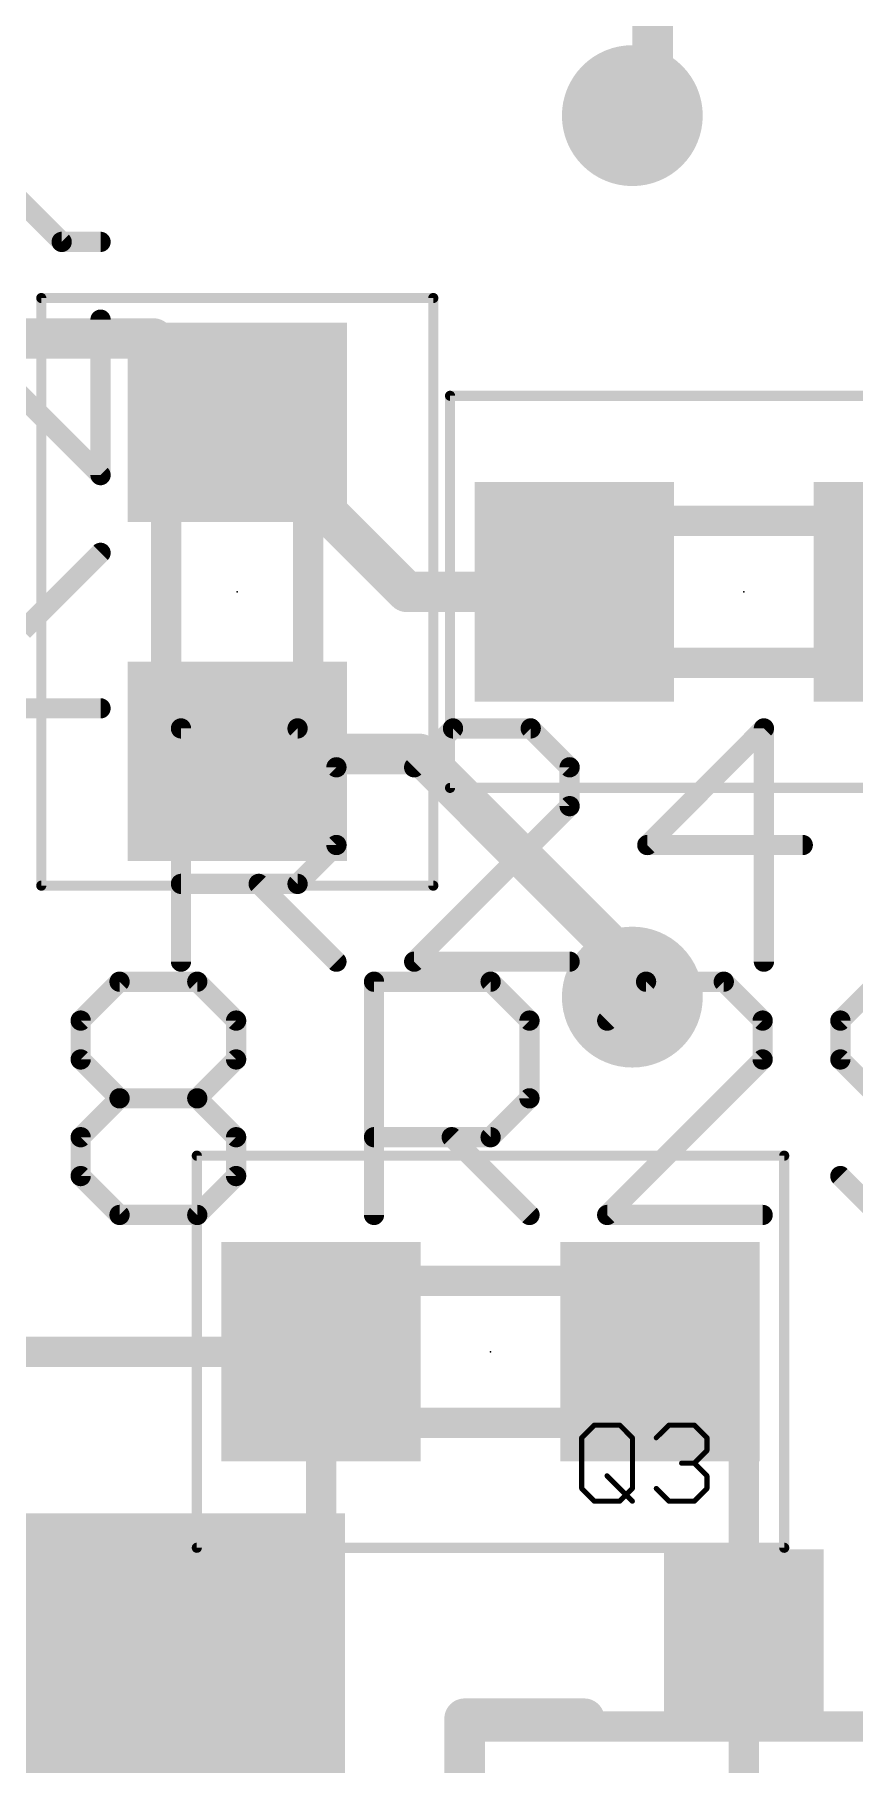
# Model space of a CAD drawing. Extents: x -5.1 to 64.5, y -0.1 to 40.6.
# Drawn here: x 10.41 to 14.53, y 14.44 to 23.11 of the extents above; entities that cross this region are included whole.
import ezdxf

# ---------------------------------------------------------------- set-up
doc = ezdxf.new("R2010")
doc.units = 0
for name, color, linetype in [('1', 14, 'CONTINUOUS'), ('18', 94, 'CONTINUOUS'), ('21', 250, 'CONTINUOUS'), ('23', 178, 'CONTINUOUS'), ('25', 250, 'CONTINUOUS'), ('39', 14, 'CONTINUOUS'), ('51', 250, 'CONTINUOUS')]:
    doc.layers.add(name, color=color, linetype=linetype)

# ---------------------------------------------------------------- blocks, each defined once
blk = doc.blocks.new('RECT')
blk.add_solid([(-0.5, -0.5), (0.5, -0.5), (-0.5, 0.5), (0.5, 0.5)])
blk = doc.blocks.new('ROUNDV')
at = {"const_width": 0.5}
blk.add_lwpolyline([(0, -0.25, 1), (0, 0.25, 1), (0, -0.25)], format="xyb", dxfattribs=at)

msp = doc.modelspace()

# ---------------------------------------------------------------- linework, layer by layer
at = {"layer": '1'}
for points, const_width in [([(13.5128, 24.55), (13.5128, 22.8092)], 0.2032), ([(13.5128, 22.8092), (13.4112, 22.7076)], 0.2032), ([(8.636, 21.59), (11.01, 21.59)], 0.2032), ([(11.43, 21.17), (11.01, 21.59)], 0.2032), ([(12.28, 20.32), (11.43, 21.17)], 0.2032), ([(13.12, 20.32), (12.28, 20.32)], 0.2032), ([(11.4672, 19.5072), (11.43, 19.47)], 0.2032), ([(12.3444, 19.5072), (11.4672, 19.5072)], 0.2032), ([(13.4112, 18.4404), (12.3444, 19.5072)], 0.2032), ([(13.4112, 18.288), (13.4112, 18.4404)], 0.2032), ([(9.74, 16.51), (11.85, 16.51)], 0.1524), ([(11.85, 16.51), (11.85, 14.88)], 0.1524), ([(13.97, 16.09), (13.55, 16.51)], 0.1524), ([(13.97, 15.07), (13.97, 16.09)], 0.1524), ([(13.97, 11.26), (13.97, 15.07)], 0.1524), ([(11.85, 14.88), (11.17, 14.2)], 0.1524)]:
    msp.add_lwpolyline(points, dxfattribs=dict(at, const_width=const_width))
for points, const_width in [([(13.5487, 22.7733, 1), (13.4769, 22.8451)], 0.1016), ([(13.462, 22.8092, 1), (13.5636, 22.8092)], 0.1016), ([(13.3753, 22.7435, 1), (13.4471, 22.6717)], 0.1016), ([(11.0459, 21.6259, 1), (10.9741, 21.5541)], 0.1016), ([(11.01, 21.5392, 1), (11.01, 21.6408)], 0.1016), ([(11.4659, 21.2059, 1), (11.3941, 21.1341)], 0.1016), ([(11.3941, 21.1341, 1), (11.4659, 21.2059)], 0.1016), ([(12.28, 20.3708, 1), (12.28, 20.2692)], 0.1016), ([(12.2441, 20.2841, 1), (12.3159, 20.3559)], 0.1016), ([(13.12, 20.2692, 1), (13.12, 20.3708)], 0.1016), ([(11.4672, 19.558, 1), (11.4672, 19.4564)], 0.1016), ([(11.5031, 19.4713, 1), (11.4313, 19.5431)], 0.1016), ([(12.3803, 19.5431, 1), (12.3085, 19.4713)], 0.1016), ([(12.3444, 19.4564, 1), (12.3444, 19.558)], 0.1016), ([(11.3941, 19.5059, 1), (11.4659, 19.4341)], 0.1016), ([(13.462, 18.4404, 1), (13.3604, 18.4404)], 0.1016), ([(13.3753, 18.4045, 1), (13.4471, 18.4763)], 0.1016), ([(13.3604, 18.288, 1), (13.462, 18.288)], 0.1016), ([(11.8881, 16.51, 1), (11.8119, 16.51)], 0.0762), ([(11.85, 16.4719, 1), (11.85, 16.5481)], 0.0762), ([(13.5769, 16.5369, 1), (13.5231, 16.4831)], 0.0762), ([(14.0081, 16.09, 1), (13.9319, 16.09)], 0.0762), ([(13.9431, 16.0631, 1), (13.9969, 16.1169)], 0.0762), ([(14.0081, 15.07, 1), (13.9319, 15.07)], 0.0762), ([(13.9319, 15.07, 1), (14.0081, 15.07)], 0.0762), ([(11.8119, 14.88, 1), (11.8881, 14.88)], 0.0762), ([(11.8769, 14.8531, 1), (11.8231, 14.9069)], 0.0762)]:
    msp.add_lwpolyline(points, format="xyb", dxfattribs=dict(at, const_width=const_width))
at = {"layer": '21', "const_width": 0.2032}
for points in [[(13.17, 14.67), (12.57, 14.67)], [(12.57, 14.67), (12.57, 13.87)]]:
    msp.add_lwpolyline(points, dxfattribs=at)
at = {"layer": '21', "const_width": 0.1016}
for points in [[(12.57, 14.7208, 1), (12.57, 14.6192)], [(12.6208, 14.67, 1), (12.5192, 14.67)], [(13.17, 14.6192, 1), (13.17, 14.7208)]]:
    msp.add_lwpolyline(points, format="xyb", dxfattribs=at)
at = {"layer": '23'}
for p in [(11.43, 20.32), (13.97, 20.32), (12.7, 16.51)]:
    msp.add_point(p, dxfattribs=at)
at = {"layer": '25'}
for points, const_width in [([(9.7697, 22.8542), (10.5493, 22.0746)], 0.1016), ([(10.5493, 22.0746), (10.7442, 22.0746)], 0.1016), ([(10.7442, 20.9052), (9.9646, 21.6848)], 0.1016), ([(10.7442, 21.6848), (10.7442, 20.9052)], 0.1016), ([(10.3544, 20.1256), (10.7442, 20.5154)], 0.1016), ([(10.7442, 19.7358), (9.5748, 19.7358)], 0.1016), ([(11.1476, 18.4658), (11.1476, 19.6352)], 0.1016), ([(11.1476, 19.6352), (11.7323, 19.6352)], 0.1016), ([(11.7323, 19.6352), (11.9272, 19.4403)], 0.1016), ([(12.5119, 19.6352), (12.317, 19.4403)], 0.1016), ([(12.9017, 19.6352), (12.5119, 19.6352)], 0.1016), ([(13.0966, 19.4403), (12.9017, 19.6352)], 0.1016), ([(14.0711, 19.6352), (13.4864, 19.0505)], 0.1016), ([(14.0711, 18.4658), (14.0711, 19.6352)], 0.1016), ([(11.9272, 19.4403), (11.9272, 19.0505)], 0.1016), ([(13.0966, 19.2454), (13.0966, 19.4403)], 0.1016), ([(12.317, 18.4658), (13.0966, 19.2454)], 0.1016), ([(11.9272, 19.0505), (11.7323, 18.8556)], 0.1016), ([(13.4864, 19.0505), (14.266, 19.0505)], 0.1016), ([(11.7323, 18.8556), (11.1476, 18.8556)], 0.1016), ([(11.5374, 18.8556), (11.9272, 18.4658)], 0.1016), ([(13.0966, 18.4658), (12.317, 18.4658)], 0.1016), ([(10.6446, 18.1703), (10.8395, 18.3652)], 0.1016), ([(10.8395, 18.3652), (11.2293, 18.3652)], 0.1016), ([(11.2293, 18.3652), (11.4242, 18.1703)], 0.1016), ([(12.1158, 17.1958), (12.1158, 18.3652)], 0.1016), ([(12.1158, 18.3652), (12.7005, 18.3652)], 0.1016), ([(12.7005, 18.3652), (12.8954, 18.1703)], 0.1016), ([(13.4801, 18.3652), (13.2852, 18.1703)], 0.1016), ([(13.8699, 18.3652), (13.4801, 18.3652)], 0.1016), ([(14.0648, 18.1703), (13.8699, 18.3652)], 0.1016), ([(14.6495, 18.3652), (14.4546, 18.1703)], 0.1016), ([(10.6446, 17.9754), (10.6446, 18.1703)], 0.1016), ([(11.4242, 18.1703), (11.4242, 17.9754)], 0.1016), ([(12.8954, 18.1703), (12.8954, 17.7805)], 0.1016), ([(14.0648, 17.9754), (14.0648, 18.1703)], 0.1016), ([(14.4546, 18.1703), (14.4546, 17.9754)], 0.1016), ([(10.8395, 17.7805), (10.6446, 17.9754)], 0.1016), ([(11.4242, 17.9754), (11.2293, 17.7805)], 0.1016), ([(13.2852, 17.1958), (14.0648, 17.9754)], 0.1016), ([(14.4546, 17.9754), (14.6495, 17.7805)], 0.1016), ([(10.6446, 17.5856), (10.8395, 17.7805)], 0.1016), ([(10.8395, 17.7805), (11.2293, 17.7805)], 0.1016), ([(11.2293, 17.7805), (11.4242, 17.5856)], 0.1016), ([(12.8954, 17.7805), (12.7005, 17.5856)], 0.1016), ([(10.6446, 17.3907), (10.6446, 17.5856)], 0.1016), ([(11.4242, 17.5856), (11.4242, 17.3907)], 0.1016), ([(12.7005, 17.5856), (12.1158, 17.5856)], 0.1016), ([(12.5056, 17.5856), (12.8954, 17.1958)], 0.1016), ([(10.8395, 17.1958), (10.6446, 17.3907)], 0.1016), ([(11.4242, 17.3907), (11.2293, 17.1958)], 0.1016), ([(14.4546, 17.3907), (14.6495, 17.1958)], 0.1016), ([(11.2293, 17.1958), (10.8395, 17.1958)], 0.1016), ([(14.0648, 17.1958), (13.2852, 17.1958)], 0.1016), ([(13.1572, 16.0785), (13.2208, 16.142)], 0.0254), ([(13.2208, 16.142), (13.3479, 16.142)], 0.0254), ([(13.3479, 16.142), (13.4114, 16.0785)], 0.0254), ([(13.5314, 16.0785), (13.595, 16.142)], 0.0254), ([(13.595, 16.142), (13.7221, 16.142)], 0.0254), ([(13.7221, 16.142), (13.7856, 16.0785)], 0.0254), ([(13.1572, 15.8243), (13.1572, 16.0785)], 0.0254), ([(13.4114, 16.0785), (13.4114, 15.8243)], 0.0254), ([(13.7856, 16.0785), (13.7856, 16.0149)], 0.0254), ([(13.7221, 15.9514), (13.6585, 15.9514)], 0.0254), ([(13.7856, 16.0149), (13.7221, 15.9514)], 0.0254), ([(13.7221, 15.9514), (13.7856, 15.8878)], 0.0254), ([(13.2843, 15.8878), (13.4114, 15.7607)], 0.0254), ([(13.7856, 15.8878), (13.7856, 15.8243)], 0.0254), ([(13.2208, 15.7607), (13.1572, 15.8243)], 0.0254), ([(13.4114, 15.8243), (13.3479, 15.7607)], 0.0254), ([(13.595, 15.7607), (13.5314, 15.8243)], 0.0254), ([(13.7856, 15.8243), (13.7221, 15.7607)], 0.0254), ([(13.3479, 15.7607), (13.2208, 15.7607)], 0.0254), ([(13.7221, 15.7607), (13.595, 15.7607)], 0.0254)]:
    msp.add_lwpolyline(points, dxfattribs=dict(at, const_width=const_width))
for points, const_width in [([(10.5493, 22.1, 1), (10.5493, 22.0492)], 0.0508), ([(10.5313, 22.0566, 1), (10.5673, 22.0926)], 0.0508), ([(10.7442, 22.0492, 1), (10.7442, 22.1)], 0.0508), ([(10.7696, 21.6848, 1), (10.7188, 21.6848)], 0.0508), ([(10.7188, 20.9052, 1), (10.7696, 20.9052)], 0.0508), ([(10.7262, 20.8872, 1), (10.7622, 20.9232)], 0.0508), ([(10.7622, 20.4974, 1), (10.7262, 20.5334)], 0.0508), ([(10.7442, 19.7104, 1), (10.7442, 19.7612)], 0.0508), ([(11.173, 19.6352, 1), (11.1222, 19.6352)], 0.0508), ([(11.1476, 19.6606, 1), (11.1476, 19.6098)], 0.0508), ([(11.7503, 19.6532, 1), (11.7143, 19.6172)], 0.0508), ([(11.7323, 19.6098, 1), (11.7323, 19.6606)], 0.0508), ([(12.5119, 19.6606, 1), (12.5119, 19.6098)], 0.0508), ([(12.5299, 19.6172, 1), (12.4939, 19.6532)], 0.0508), ([(12.9197, 19.6532, 1), (12.8837, 19.6172)], 0.0508), ([(12.9017, 19.6098, 1), (12.9017, 19.6606)], 0.0508), ([(14.0965, 19.6352, 1), (14.0457, 19.6352)], 0.0508), ([(14.0891, 19.6172, 1), (14.0531, 19.6532)], 0.0508), ([(11.9526, 19.4403, 1), (11.9018, 19.4403)], 0.0508), ([(11.9092, 19.4223, 1), (11.9452, 19.4583)], 0.0508), ([(12.299, 19.4583, 1), (12.335, 19.4223)], 0.0508), ([(13.122, 19.4403, 1), (13.0712, 19.4403)], 0.0508), ([(13.0786, 19.4223, 1), (13.1146, 19.4583)], 0.0508), ([(13.0712, 19.2454, 1), (13.122, 19.2454)], 0.0508), ([(13.1146, 19.2274, 1), (13.0786, 19.2634)], 0.0508), ([(11.9452, 19.0325, 1), (11.9092, 19.0685)], 0.0508), ([(13.4684, 19.0685, 1), (13.5044, 19.0325)], 0.0508), ([(13.4864, 19.0759, 1), (13.4864, 19.0251)], 0.0508), ([(14.266, 19.0251, 1), (14.266, 19.0759)], 0.0508), ([(11.9018, 19.0505, 1), (11.9526, 19.0505)], 0.0508), ([(11.1476, 18.881, 1), (11.1476, 18.8302)], 0.0508), ([(11.5554, 18.8736, 1), (11.5194, 18.8376)], 0.0508), ([(11.7143, 18.8736, 1), (11.7503, 18.8376)], 0.0508), ([(11.7323, 18.8302, 1), (11.7323, 18.881)], 0.0508), ([(11.1222, 18.4658, 1), (11.173, 18.4658)], 0.0508), ([(11.9092, 18.4478, 1), (11.9452, 18.4838)], 0.0508), ([(12.299, 18.4838, 1), (12.335, 18.4478)], 0.0508), ([(12.317, 18.4912, 1), (12.317, 18.4404)], 0.0508), ([(13.0966, 18.4404, 1), (13.0966, 18.4912)], 0.0508), ([(14.0457, 18.4658, 1), (14.0965, 18.4658)], 0.0508), ([(10.8395, 18.3906, 1), (10.8395, 18.3398)], 0.0508), ([(10.8575, 18.3472, 1), (10.8215, 18.3832)], 0.0508), ([(11.2473, 18.3832, 1), (11.2113, 18.3472)], 0.0508), ([(11.2293, 18.3398, 1), (11.2293, 18.3906)], 0.0508), ([(12.1412, 18.3652, 1), (12.0904, 18.3652)], 0.0508), ([(12.1158, 18.3906, 1), (12.1158, 18.3398)], 0.0508), ([(12.7185, 18.3832, 1), (12.6825, 18.3472)], 0.0508), ([(12.7005, 18.3398, 1), (12.7005, 18.3906)], 0.0508), ([(13.4801, 18.3906, 1), (13.4801, 18.3398)], 0.0508), ([(13.4981, 18.3472, 1), (13.4621, 18.3832)], 0.0508), ([(13.8879, 18.3832, 1), (13.8519, 18.3472)], 0.0508), ([(13.8699, 18.3398, 1), (13.8699, 18.3906)], 0.0508), ([(10.6266, 18.1883, 1), (10.6626, 18.1523)], 0.0508), ([(10.67, 18.1703, 1), (10.6192, 18.1703)], 0.0508), ([(11.4496, 18.1703, 1), (11.3988, 18.1703)], 0.0508), ([(11.4062, 18.1523, 1), (11.4422, 18.1883)], 0.0508), ([(12.9208, 18.1703, 1), (12.87, 18.1703)], 0.0508), ([(12.8774, 18.1523, 1), (12.9134, 18.1883)], 0.0508), ([(13.2672, 18.1883, 1), (13.3032, 18.1523)], 0.0508), ([(14.0902, 18.1703, 1), (14.0394, 18.1703)], 0.0508), ([(14.0468, 18.1523, 1), (14.0828, 18.1883)], 0.0508), ([(14.4366, 18.1883, 1), (14.4726, 18.1523)], 0.0508), ([(14.48, 18.1703, 1), (14.4292, 18.1703)], 0.0508), ([(10.6626, 17.9934, 1), (10.6266, 17.9574)], 0.0508), ([(10.6192, 17.9754, 1), (10.67, 17.9754)], 0.0508), ([(11.3988, 17.9754, 1), (11.4496, 17.9754)], 0.0508), ([(11.4422, 17.9574, 1), (11.4062, 17.9934)], 0.0508), ([(14.0394, 17.9754, 1), (14.0902, 17.9754)], 0.0508), ([(14.0828, 17.9574, 1), (14.0468, 17.9934)], 0.0508), ([(14.4726, 17.9934, 1), (14.4366, 17.9574)], 0.0508), ([(14.4292, 17.9754, 1), (14.48, 17.9754)], 0.0508), ([(10.8395, 17.8059, 1), (10.8395, 17.7551)], 0.0508), ([(10.8575, 17.7625, 1), (10.8215, 17.7985)], 0.0508), ([(10.8215, 17.7625, 1), (10.8575, 17.7985)], 0.0508), ([(11.2473, 17.7985, 1), (11.2113, 17.7625)], 0.0508), ([(11.2113, 17.7985, 1), (11.2473, 17.7625)], 0.0508), ([(11.2293, 17.7551, 1), (11.2293, 17.8059)], 0.0508), ([(12.87, 17.7805, 1), (12.9208, 17.7805)], 0.0508), ([(12.9134, 17.7625, 1), (12.8774, 17.7985)], 0.0508), ([(10.6266, 17.6036, 1), (10.6626, 17.5676)], 0.0508), ([(10.67, 17.5856, 1), (10.6192, 17.5856)], 0.0508), ([(11.4496, 17.5856, 1), (11.3988, 17.5856)], 0.0508), ([(11.4062, 17.5676, 1), (11.4422, 17.6036)], 0.0508), ([(12.1158, 17.611, 1), (12.1158, 17.5602)], 0.0508), ([(12.5236, 17.6036, 1), (12.4876, 17.5676)], 0.0508), ([(12.6825, 17.6036, 1), (12.7185, 17.5676)], 0.0508), ([(12.7005, 17.5602, 1), (12.7005, 17.611)], 0.0508), ([(10.6626, 17.4087, 1), (10.6266, 17.3727)], 0.0508), ([(11.4422, 17.3727, 1), (11.4062, 17.4087)], 0.0508), ([(14.4726, 17.4087, 1), (14.4366, 17.3727)], 0.0508), ([(10.6192, 17.3907, 1), (10.67, 17.3907)], 0.0508), ([(11.3988, 17.3907, 1), (11.4496, 17.3907)], 0.0508), ([(10.8395, 17.2212, 1), (10.8395, 17.1704)], 0.0508), ([(10.8215, 17.1778, 1), (10.8575, 17.2138)], 0.0508), ([(11.2113, 17.2138, 1), (11.2473, 17.1778)], 0.0508), ([(11.2293, 17.1704, 1), (11.2293, 17.2212)], 0.0508), ([(12.0904, 17.1958, 1), (12.1412, 17.1958)], 0.0508), ([(12.8774, 17.1778, 1), (12.9134, 17.2138)], 0.0508), ([(13.2672, 17.2138, 1), (13.3032, 17.1778)], 0.0508), ([(13.2852, 17.2212, 1), (13.2852, 17.1704)], 0.0508), ([(14.0648, 17.1704, 1), (14.0648, 17.2212)], 0.0508), ([(13.2208, 16.1484, 1), (13.2208, 16.1357)], 0.0127), ([(13.2252, 16.1375, 1), (13.2163, 16.1465)], 0.0127), ([(13.3524, 16.1465, 1), (13.3434, 16.1375)], 0.0127), ([(13.3479, 16.1357, 1), (13.3479, 16.1484)], 0.0127), ([(13.595, 16.1484, 1), (13.595, 16.1357)], 0.0127), ([(13.5994, 16.1375, 1), (13.5905, 16.1465)], 0.0127), ([(13.7266, 16.1465, 1), (13.7176, 16.1375)], 0.0127), ([(13.7221, 16.1357, 1), (13.7221, 16.1484)], 0.0127), ([(13.1527, 16.083, 1), (13.1617, 16.074)], 0.0127), ([(13.1636, 16.0785, 1), (13.1509, 16.0785)], 0.0127), ([(13.4178, 16.0785, 1), (13.4051, 16.0785)], 0.0127), ([(13.4069, 16.074, 1), (13.4159, 16.083)], 0.0127), ([(13.5269, 16.083, 1), (13.5359, 16.074)], 0.0127), ([(13.792, 16.0785, 1), (13.7793, 16.0785)], 0.0127), ([(13.7811, 16.074, 1), (13.7901, 16.083)], 0.0127), ([(13.6585, 15.9577, 1), (13.6585, 15.945)], 0.0127), ([(13.7266, 15.9559, 1), (13.7176, 15.9469)], 0.0127), ([(13.7176, 15.9559, 1), (13.7266, 15.9469)], 0.0127), ([(13.7221, 15.945, 1), (13.7221, 15.9577)], 0.0127), ([(13.7793, 16.0149, 1), (13.792, 16.0149)], 0.0127), ([(13.7901, 16.0104, 1), (13.7811, 16.0194)], 0.0127), ([(13.2888, 15.8923, 1), (13.2798, 15.8833)], 0.0127), ([(13.792, 15.8878, 1), (13.7793, 15.8878)], 0.0127), ([(13.7811, 15.8833, 1), (13.7901, 15.8923)], 0.0127), ([(13.1617, 15.8287, 1), (13.1527, 15.8198)], 0.0127), ([(13.1509, 15.8243, 1), (13.1636, 15.8243)], 0.0127), ([(13.4051, 15.8243, 1), (13.4178, 15.8243)], 0.0127), ([(13.4159, 15.8198, 1), (13.4069, 15.8287)], 0.0127), ([(13.5359, 15.8287, 1), (13.5269, 15.8198)], 0.0127), ([(13.7793, 15.8243, 1), (13.792, 15.8243)], 0.0127), ([(13.7901, 15.8198, 1), (13.7811, 15.8287)], 0.0127), ([(13.2208, 15.767, 1), (13.2208, 15.7544)], 0.0127), ([(13.2163, 15.7562, 1), (13.2252, 15.7652)], 0.0127), ([(13.3434, 15.7652, 1), (13.3524, 15.7562)], 0.0127), ([(13.3479, 15.7544, 1), (13.3479, 15.767)], 0.0127), ([(13.4069, 15.7562, 1), (13.4159, 15.7652)], 0.0127), ([(13.595, 15.767, 1), (13.595, 15.7544)], 0.0127), ([(13.5905, 15.7562, 1), (13.5994, 15.7652)], 0.0127), ([(13.7176, 15.7652, 1), (13.7266, 15.7562)], 0.0127), ([(13.7221, 15.7544, 1), (13.7221, 15.767)], 0.0127)]:
    msp.add_lwpolyline(points, format="xyb", dxfattribs=dict(at, const_width=const_width))
at = {"layer": '39', "const_width": 0.0508}
for points in [[(10.447, 18.847), (10.447, 21.793)], [(10.447, 21.793), (12.413, 21.793)], [(12.413, 21.793), (12.413, 18.847)], [(12.497, 19.337), (12.497, 21.303)], [(12.497, 21.303), (15.443, 21.303)], [(15.443, 19.337), (12.497, 19.337)], [(12.413, 18.847), (10.447, 18.847)], [(11.227, 17.493), (14.173, 17.493)], [(11.227, 15.527), (11.227, 17.493)], [(14.173, 17.493), (14.173, 15.527)], [(14.173, 15.527), (11.227, 15.527)]]:
    msp.add_lwpolyline(points, dxfattribs=at)
at = {"layer": '39', "const_width": 0.0254}
for points in [[(10.4597, 21.793, 1), (10.4343, 21.793)], [(10.447, 21.8057, 1), (10.447, 21.7803)], [(12.4257, 21.793, 1), (12.4003, 21.793)], [(12.413, 21.7803, 1), (12.413, 21.8057)], [(12.5097, 21.303, 1), (12.4843, 21.303)], [(12.497, 21.3157, 1), (12.497, 21.2903)], [(12.497, 19.3497, 1), (12.497, 19.3243)], [(12.4843, 19.337, 1), (12.5097, 19.337)], [(10.447, 18.8597, 1), (10.447, 18.8343)], [(10.4343, 18.847, 1), (10.4597, 18.847)], [(12.4003, 18.847, 1), (12.4257, 18.847)], [(12.413, 18.8343, 1), (12.413, 18.8597)], [(11.227, 17.5057, 1), (11.227, 17.4803)], [(11.2397, 17.493, 1), (11.2143, 17.493)], [(14.1857, 17.493, 1), (14.1603, 17.493)], [(14.173, 17.4803, 1), (14.173, 17.5057)], [(11.227, 15.5397, 1), (11.227, 15.5143)], [(11.2143, 15.527, 1), (11.2397, 15.527)], [(14.1603, 15.527, 1), (14.1857, 15.527)], [(14.173, 15.5143, 1), (14.173, 15.5397)]]:
    msp.add_lwpolyline(points, format="xyb", dxfattribs=at)
at = {"layer": '51', "const_width": 0.1524}
for points in [[(11.074, 20.752), (11.074, 19.888)], [(11.786, 19.888), (11.786, 20.752)], [(14.402, 20.676), (13.538, 20.676)], [(13.538, 19.964), (14.402, 19.964)], [(13.132, 16.866), (12.268, 16.866)], [(12.268, 16.154), (13.132, 16.154)], [(12.5476, 13.3096), (12.5476, 14.6304)], [(12.5476, 14.6304), (15.3924, 14.6304)]]:
    msp.add_lwpolyline(points, dxfattribs=at)
at = {"layer": '51', "const_width": 0.0762}
for points in [[(11.1121, 20.752, 1), (11.0359, 20.752)], [(11.8241, 20.752, 1), (11.7479, 20.752)], [(13.538, 20.7141, 1), (13.538, 20.6379)], [(14.402, 20.6379, 1), (14.402, 20.7141)], [(13.538, 20.0021, 1), (13.538, 19.9259)], [(14.402, 19.9259, 1), (14.402, 20.0021)], [(11.0359, 19.888, 1), (11.1121, 19.888)], [(11.7479, 19.888, 1), (11.8241, 19.888)], [(12.268, 16.9041, 1), (12.268, 16.8279)], [(13.132, 16.8279, 1), (13.132, 16.9041)], [(12.268, 16.1921, 1), (12.268, 16.1159)], [(13.132, 16.1159, 1), (13.132, 16.1921)], [(12.5857, 14.6304, 1), (12.5095, 14.6304)], [(12.5476, 14.6685, 1), (12.5476, 14.5923)]]:
    msp.add_lwpolyline(points, format="xyb", dxfattribs=at)

# ---------------------------------------------------------------- block references
at = {"layer": '1', "yscale": 1.1}
for p, rotation in [((11.43, 21.17), 90), ((13.12, 20.32), 180), ((14.82, 20.32), 180), ((11.43, 19.47), 90)]:
    msp.add_blockref('RECT', p, dxfattribs=dict(at, rotation=rotation))
for p in [(11.85, 16.51), (13.55, 16.51)]:
    msp.add_blockref('RECT', p, dxfattribs=at)
at = {"layer": '1', "xscale": 1.6, "yscale": 3, "rotation": 180}
msp.add_blockref('RECT', (11.17, 14.2), dxfattribs=at)
at = {"layer": '1', "xscale": 0.8, "yscale": 0.9}
msp.add_blockref('RECT', (13.97, 15.07), dxfattribs=at)
at = {"layer": '18', "xscale": 0.7064, "yscale": 0.7064}
for p in [(13.4112, 22.7076), (13.4112, 18.288)]:
    msp.add_blockref('ROUNDV', p, dxfattribs=at)
at = {"layer": '51'}
for p, xscale, yscale, rotation in [((11.43, 20.955), 0.4064, 0.8636, 90), ((13.335, 20.32), 0.4064, 0.8636, 180), ((14.605, 20.32), 0.4064, 0.8636, 180), ((11.43, 19.685), 0.4064, 0.8636, 90), ((11.176, 14.1684), 0.8636, 2.8956, 180)]:
    msp.add_blockref('RECT', p, dxfattribs=dict(at, xscale=xscale, yscale=yscale, rotation=rotation))
at = {"layer": '51', "xscale": 0.4064, "yscale": 0.8636}
for p in [(12.065, 16.51), (13.335, 16.51)]:
    msp.add_blockref('RECT', p, dxfattribs=at)

doc.saveas('drawing.dxf')
